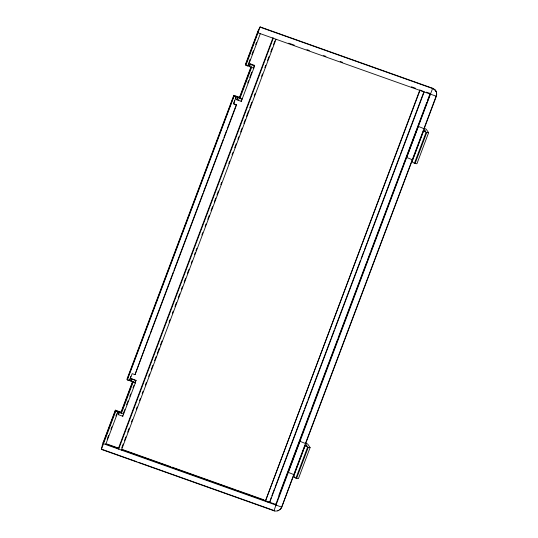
<?xml version="1.0" encoding="UTF-8"?>
<svg xmlns="http://www.w3.org/2000/svg" width="538" height="538" viewBox="0 0 538 538"><rect width="100%" height="100%" fill="white"/><g stroke="black" fill="none" stroke-linecap="round" stroke-linejoin="round"><path stroke-width="0.81" d="M436.728 94.735L436.553 92.845L436.372 96.268L424.146 128.743L418.329 126.383L406.634 157.446L412.458 159.806L305.651 443.601L299.827 441.241L288.139 472.303L293.963 474.657L281.737 507.132C280.648 510.192 276.942 511.894 273.909 510.75L101.366 449.391L102.57 444.058L115.32 410.171L121.023 412.202L121.42 413.298L133.108 382.236L132.866 381.55L121.171 412.612M424.321 127.641L436.479 95.186M239.672 97.755L251.36 66.692L251.609 67.378L239.914 98.441L239.518 97.344L233.815 95.32L127.008 379.115L127.304 379.936L129.503 380.716L132.16 373.648L135.011 374.663L236.512 104.977L233.505 103.558M103.249 443.056L115.468 410.581L121.232 412.633M245.658 64.668L257.877 32.193M127.304 379.936L234.111 96.141L233.815 95.32M101.366 449.391L115.717 411.267L115.32 410.171M260.318 33.659L248.099 66.134L245.906 65.347L260.13 26.9L432.673 88.266L434.697 89.469L436.204 91.682L435.706 90.666L435.827 90.996M107.19 439.203L108.642 435.336M110.969 429.149L111.843 426.829M115.919 416.002L116.793 413.682M130.828 376.378L129.503 380.716M233.801 102.771L234.689 100.424M235.274 98.858L236.162 96.51L233.66 103.968L236.512 104.977M248.146 64.674L250.177 59.261M251.925 54.62L253.378 50.754M255.711 44.573L256.579 42.253M105.69 444.522L117.909 412.047L117.667 411.368M131.602 378.638L130.929 381.22L135.206 382.74L136.027 380.568L131.602 378.638L130.929 381.22M237.016 99.873L236.767 99.187L237.588 97.015L237.836 97.701L237.016 99.873L241.293 101.393L254.622 65.986L254.373 65.3L250.096 63.78L249.276 65.952L249.524 66.638L253.801 68.158L253.553 67.479L254.373 65.3M118.521 414.731L119.335 412.559L119.093 411.873L118.273 414.045L118.521 414.731L122.798 416.251L135.307 383.016L135.058 382.33M249.524 66.638L250.345 64.466L250.096 63.78M149.658 334.939L135.011 374.663M150.25 333.365L173.33 272.04M173.922 270.466L202.92 193.418M203.512 191.844L223.344 139.167M223.936 137.594L226.599 130.519M227.191 128.945L236.364 104.567M121.023 412.202L132.711 381.139M239.518 97.344L250.916 67.062M124.829 409.512L123.37 413.392L123.612 414.078L119.335 412.559M126.585 404.852L128.044 400.971M129.799 396.311L130.673 393.977M133.014 387.77L133.888 385.437M135.334 381.61L135.879 380.158M247.709 83.007L248.59 80.68M249.753 77.573L251.804 72.132M273.028 37.579L118.4 448.45L118.649 449.129L273.277 38.265M121.756 447.858L123.236 443.931M124.419 440.79L125.899 436.863M127.667 432.149L129.147 428.221M131.514 421.933L132.402 419.579M136.242 409.364L137.129 407.01M139.497 400.723L140.384 398.369M142.16 393.655L143.041 391.294M145.408 385.013L146.296 382.652M148.663 376.371L149.551 374.011M151.319 369.303L152.799 365.369M154.574 360.662L156.054 356.728M157.237 353.587L159.309 348.086M160.485 344.945L161.965 341.018M169.06 322.161L169.947 319.807M172.315 313.519L173.202 311.166M174.978 306.452L176.451 302.524M178.226 297.81L179.705 293.882M181.481 289.168L182.369 286.815M184.144 282.1L185.617 278.173M187.392 273.459L188.872 269.531M191.239 263.243L192.127 260.89M194.487 254.602L195.375 252.248M195.966 250.674L196.854 248.321M201.878 234.965L202.765 232.604M205.133 226.323L206.02 223.963M207.796 219.248L209.275 215.321M211.044 210.607L212.523 206.679M214.299 201.965L215.778 198.038M216.962 194.897L218.435 190.97M220.802 184.682L221.69 182.328M228.784 163.471L229.672 161.118M232.039 154.83L232.927 152.476M234.696 147.762L236.175 143.834M237.951 139.12L238.838 136.766M240.614 132.052L242.093 128.125M243.862 123.41L245.341 119.483M246.525 116.336L248.596 110.841M249.78 107.694L251.845 102.2M254.212 95.912L255.099 93.558M261.603 76.275L262.49 73.914M264.857 67.633L265.745 65.273M267.521 60.559L268.993 56.631M270.769 51.917L272.248 47.99M273.432 44.849L274.911 40.922M121.413 450.118L276.041 39.247M419.902 89.819L265.422 501.093L269.612 502.586L424.247 91.716M265.422 501.093L420.05 90.229L423.547 91.467M271.239 497.462L269.612 502.586M271.831 495.888L274.494 488.82M275.086 487.246L304.057 410.259M304.649 408.685L307.312 401.617M307.904 400.043L330.964 338.772M331.556 337.198L334.212 330.13M334.804 328.557L360.527 260.21M361.119 258.637L363.782 251.569M364.374 249.995L367.03 242.927M367.622 241.354L399.855 155.724M400.44 154.157L423.507 92.879M278.892 495.37L310.527 411.314M311.119 409.741L337.434 339.821M338.025 338.254L366.997 261.26M367.589 259.693L370.252 252.618M370.843 251.051L397.158 181.131M397.75 179.558L403.07 165.422M403.661 163.848L426.721 102.57M427.313 101.003L429.976 93.928M426.459 92.146L430.42 93.558L275.786 504.422L121.453 449.533M281.414 507.852L293.264 475.881M293.768 474.59L305.463 443.534L307.185 446.264L305.107 445.525L293.418 476.587L295.913 478.201L298.422 478.632L310.11 447.569L307.729 444.052L305.476 443.03M305.826 442.485L423.957 128.676L425.686 131.406L423.601 130.667L411.913 161.73L414.408 163.35L416.916 163.774L428.604 132.711L426.224 129.194L423.978 128.172M293.472 476.749L305.107 445.525M411.974 161.891L423.601 130.667M295.913 478.201L307.601 447.139L305.167 445.686M414.408 163.35L426.103 132.287L423.662 130.835M296.572 478.437L308.267 447.374L310.11 447.569M415.074 163.579L426.762 132.523L428.604 132.711M260.13 26.9L258.26 30.37L245.51 64.257L245.906 65.347M279.915 509.688L280.876 508.202L280.997 508.524M260.251 27.23L432.794 88.595L435.356 90.364L435.242 90.034M288.745 43.168L294.286 45.138M306.949 49.644L309.323 50.491M323.573 55.555L325.947 56.403M340.191 61.467L342.565 62.314M411.422 86.8L415.383 88.205M250.345 64.466L254.622 65.986M247.796 65.428L249.935 66.187M426.103 132.287L426.762 132.523M240.439 98.03L233.963 95.73L127.156 379.525L130.721 380.79M234.111 96.141L236.31 96.921M237.836 97.701L242.113 99.221L241.865 98.535M236.767 99.187L238.906 99.954M131.749 379.048L136.027 380.568M131.494 381.065L134.345 382.081M133.108 382.236L135.307 383.016M307.601 447.139L308.267 447.374M115.717 411.267L117.909 412.047M293.418 476.587L294.804 477.078M107.049 444.052L118.925 448.275M122.052 449.385L170.371 466.574M171.958 467.139L234.958 489.546M237.426 490.421L263.869 499.822M235.57 489.856L236.713 490.259M105.623 443.904L118.286 448.41M101.252 449.062L136.867 461.732M138.448 462.29L273.001 510.145M436.083 91.352L436.668 93.175M436.251 95.939L436.372 96.268L258.126 32.879L257.729 31.782M432.673 88.266L273.909 510.75L273.795 510.428L274.676 510.972M430.42 93.558L430.669 94.237M247.85 65.448L248.099 66.134M241.044 100.714L241.293 101.393M281.623 506.809L281.737 507.132L103.498 443.742L103.101 442.646M278.563 510.535L278.449 510.206L277.823 510.824M275.638 504.012L276.034 505.108M249.74 494.799L248.025 494.193M122.55 415.565L122.798 416.251"/></g></svg>
